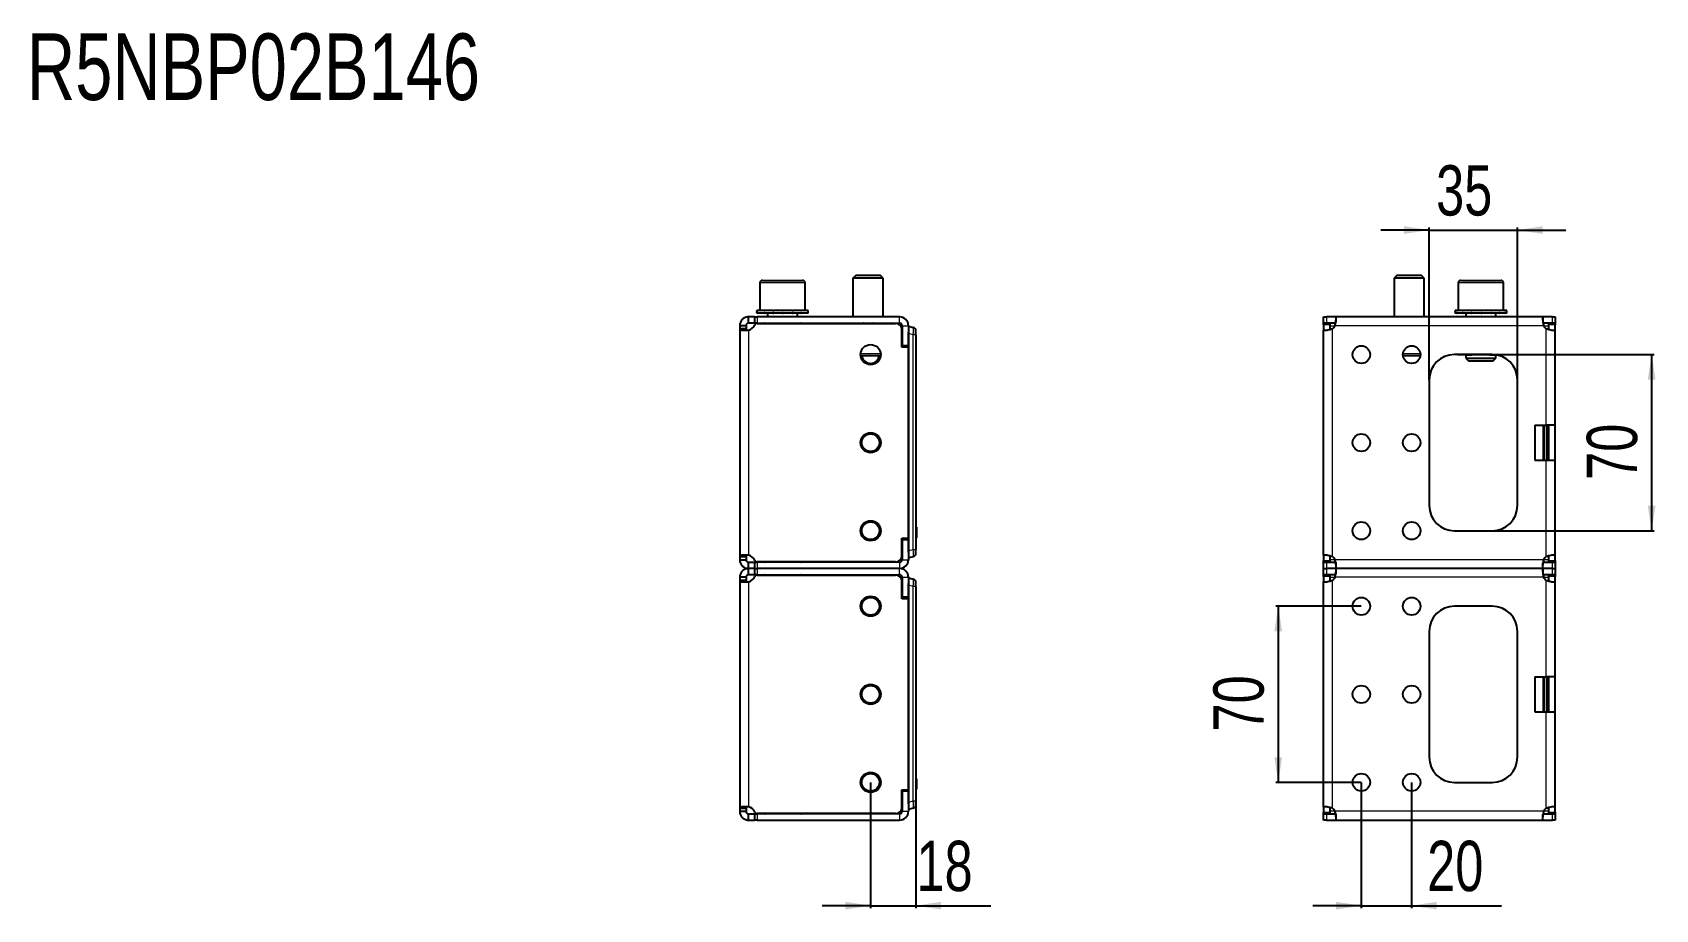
# Model space of a CAD drawing. Header units: millimetres. Extents: x 0 to 3741, y -408 to 602.
# Drawn here: x 1828 to 2473, y 254 to 602 of the extents above; entities that cross this region are included whole.
import ezdxf

# ---------------------------------------------------------------- set-up
doc = ezdxf.new("R2010")
doc.units = ezdxf.units.MM
doc.layers.add('FORMAT', color=7, linetype='Continuous')
doc.styles.add('SLDTEXTSTYLE0', font='TXT', dxfattribs={"width": 0.75})
doc.dimstyles.new('SLDDIMSTYLE0', dxfattribs={"dimtxt": 20, "dimasz": 10, "dimexe": 0, "dimexo": 0.0625, "dimgap": 5, "dimtad": 2, "dimdec": 1, "dimrnd": 1e-09, "dimzin": 12, "dimdsep": 46, "dimtxsty": 'SLDTEXTSTYLE0', "dimsah": 1, "dimcen": 0.09, "dimadec": 0, "dimazin": 3, "dimtfac": 1, "dimtofl": 0, "dimtmove": 0, "dimatfit": 3, "dimfxl": 0, "dimfrac": 2, "dimtolj": 1, "dimtzin": 12, "dimarcsym": 0})
doc.dimstyles.new('SLDDIMSTYLE1', dxfattribs={"dimtxt": 20, "dimasz": 10, "dimexe": 0, "dimexo": 0.0625, "dimgap": 5, "dimtad": 2, "dimdec": 1, "dimrnd": 1e-09, "dimzin": 12, "dimdsep": 46, "dimtxsty": 'SLDTEXTSTYLE0', "dimsah": 1, "dimcen": 0.09, "dimadec": 0, "dimazin": 3, "dimtfac": 1, "dimtmove": 0, "dimatfit": 0, "dimfxl": 0, "dimfrac": 2, "dimtolj": 1, "dimtzin": 12, "dimarcsym": 0})

# ---------------------------------------------------------------- blocks, each defined once
blk = doc.blocks.new('_D_4')
at = {"layer": 'FORMAT'}
for p, q in [((2160.97, 304.38), (2160.97, 254.38)), ((2178.97, 299.63), (2178.97, 254.38)), ((2160.97, 255.38), (2141.73, 255.38)), ((2160.97, 255.38), (2178.97, 255.38)), ((2178.97, 255.38), (2208.74, 255.38))]:
    blk.add_line(p, q, dxfattribs=at)
for points in [[(2160.97, 255.38), (2150.97, 256.92), (2150.97, 253.85)], [(2178.97, 255.38), (2188.97, 253.85), (2188.97, 256.92)]]:
    blk.add_solid(points, dxfattribs=at)
at = {"layer": 'FORMAT', "insert": (2179.19, 281.17), "char_height": 20, "attachment_point": 1, "style": 'SLDTEXTSTYLE0'}
blk.add_mtext('18', dxfattribs=at)
blk = doc.blocks.new('_D_7')
at = {"layer": 'FORMAT'}
for p, q in [((2407.93, 474.39), (2472.27, 474.39)), ((2471.27, 474.39), (2471.27, 404.39)), ((2407.93, 404.39), (2472.27, 404.39))]:
    blk.add_line(p, q, dxfattribs=at)
for points in [[(2471.27, 474.39), (2469.73, 464.39), (2472.81, 464.39)], [(2471.27, 404.39), (2472.81, 414.39), (2469.73, 414.39)]]:
    blk.add_solid(points, dxfattribs=at)
at = {"layer": 'FORMAT', "insert": (2445.49, 424.61), "char_height": 20, "attachment_point": 1, "rotation": 90, "style": 'SLDTEXTSTYLE0'}
blk.add_mtext('70', dxfattribs=at)
blk = doc.blocks.new('_D_8')
at = {"layer": 'FORMAT'}
for p, q in [((2382.92, 523.89), (2363.69, 523.89)), ((2382.92, 464.4), (2382.92, 524.89)), ((2382.92, 523.89), (2417.92, 523.89)), ((2417.92, 464.4), (2417.92, 524.89)), ((2417.92, 523.89), (2437.15, 523.89))]:
    blk.add_line(p, q, dxfattribs=at)
for points in [[(2382.92, 523.89), (2372.92, 525.43), (2372.92, 522.35)], [(2417.92, 523.89), (2427.92, 522.35), (2427.92, 525.43)]]:
    blk.add_solid(points, dxfattribs=at)
at = {"layer": 'FORMAT', "insert": (2385.64, 549.67), "char_height": 20, "attachment_point": 1, "style": 'SLDTEXTSTYLE0'}
blk.add_mtext('35', dxfattribs=at)
blk = doc.blocks.new('_D_9')
at = {"layer": 'FORMAT'}
for p, q in [((2355.92, 304.38), (2355.92, 254.38)), ((2375.92, 304.38), (2375.92, 254.38)), ((2355.92, 255.38), (2336.69, 255.38)), ((2355.92, 255.38), (2375.92, 255.38)), ((2375.92, 255.38), (2411.64, 255.38))]:
    blk.add_line(p, q, dxfattribs=at)
for points in [[(2355.92, 255.38), (2345.92, 256.92), (2345.92, 253.85)], [(2375.92, 255.38), (2385.92, 253.85), (2385.92, 256.92)]]:
    blk.add_solid(points, dxfattribs=at)
at = {"layer": 'FORMAT', "insert": (2382.08, 281.17), "char_height": 20, "attachment_point": 1, "style": 'SLDTEXTSTYLE0'}
blk.add_mtext('20', dxfattribs=at)
blk = doc.blocks.new('_D_10')
at = {"layer": 'FORMAT'}
for p, q in [((2355.91, 374.39), (2321.91, 374.39)), ((2322.91, 374.39), (2322.91, 304.39)), ((2355.91, 304.39), (2321.91, 304.39))]:
    blk.add_line(p, q, dxfattribs=at)
for points in [[(2322.91, 374.39), (2321.37, 364.39), (2324.45, 364.39)], [(2322.91, 304.39), (2324.45, 314.39), (2321.37, 314.39)]]:
    blk.add_solid(points, dxfattribs=at)
at = {"layer": 'FORMAT', "insert": (2297.13, 324.61), "char_height": 20, "attachment_point": 1, "rotation": 90, "style": 'SLDTEXTSTYLE0'}
blk.add_mtext('70', dxfattribs=at)

msp = doc.modelspace()

# ---------------------------------------------------------------- linework, layer by layer
at = {"color": 7, "linetype": 'Continuous', "lineweight": 25}
for p, q in [((2117.97, 503.89), (2133.97, 503.89)), ((2155.04, 505.89), (2153.97, 504.82)), ((2153.97, 504.82), (2153.97, 489.39)), ((2165.97, 504.82), (2153.97, 504.82)), ((2164.89, 505.89), (2155.04, 505.89)), ((2165.97, 504.82), (2164.89, 505.89)), ((2165.97, 489.39), (2165.97, 504.82)), ((2369.99, 505.89), (2368.92, 504.82)), ((2368.92, 504.82), (2368.92, 489.39)), ((2380.92, 504.82), (2368.92, 504.82)), ((2379.84, 505.89), (2369.99, 505.89)), ((2380.92, 504.82), (2379.84, 505.89)), ((2380.92, 489.39), (2380.92, 504.82)), ((2395.42, 503.89), (2403.23, 503.89)), ((2403.23, 503.89), (2411.42, 503.89)), ((2116.97, 502.89), (2116.97, 491.89)), ((2134.97, 491.89), (2134.97, 502.89)), ((2394.42, 502.89), (2394.42, 491.89)), ((2412.42, 491.89), (2412.42, 502.89)), ((2115.72, 491.89), (2115.72, 490.89)), ((2115.72, 491.89), (2115.72, 491.64)), ((2116.52, 491.89), (2115.72, 491.89)), ((2115.72, 491.89), (2115.72, 491.89)), ((2115.72, 490.89), (2115.72, 491.14)), ((2116.52, 490.89), (2115.72, 490.89)), ((2115.72, 490.89), (2115.72, 490.89)), ((2116.52, 491.89), (2116.62, 491.89)), ((2116.52, 490.89), (2116.62, 490.89)), ((2116.62, 491.89), (2116.62, 491.64)), ((2118.75, 491.89), (2116.62, 491.89)), ((2116.62, 490.89), (2116.62, 491.14)), ((2118.75, 490.89), (2116.62, 490.89)), ((2118.75, 491.89), (2118.93, 491.89)), ((2118.75, 490.89), (2118.93, 490.89)), ((2118.93, 491.89), (2118.93, 491.64)), ((2122.09, 491.89), (2118.93, 491.89)), ((2118.93, 490.89), (2118.93, 491.14)), ((2122.09, 490.89), (2118.93, 490.89)), ((2119.97, 490.89), (2119.97, 489.39)), ((2122.09, 491.89), (2122.32, 491.89)), ((2122.09, 490.89), (2122.32, 490.89)), ((2122.32, 491.89), (2122.32, 491.64)), ((2126.02, 491.89), (2122.32, 491.89)), ((2122.32, 490.89), (2122.32, 491.14)), ((2126.02, 490.89), (2122.32, 490.89)), ((2126.02, 491.89), (2126.11, 491.89)), ((2126.02, 490.89), (2126.19, 490.89)), ((2126.19, 490.89), (2126.27, 490.89)), ((2126.23, 491.89), (2126.27, 491.89)), ((2126.27, 491.89), (2126.27, 491.64)), ((2129.94, 491.89), (2126.27, 491.89)), ((2126.27, 490.89), (2126.27, 491.14)), ((2129.94, 490.89), (2126.27, 490.89)), ((2129.94, 491.89), (2130.17, 491.89)), ((2129.94, 490.89), (2130.17, 490.89)), ((2130.17, 491.89), (2130.17, 491.64)), ((2133.25, 491.89), (2130.17, 491.89)), ((2130.17, 490.89), (2130.17, 491.14)), ((2133.25, 490.89), (2130.17, 490.89)), ((2131.97, 489.39), (2131.97, 490.89)), ((2133.25, 491.89), (2133.42, 491.89)), ((2133.25, 490.89), (2133.42, 490.89)), ((2133.42, 491.89), (2133.42, 491.64)), ((2135.46, 491.89), (2133.42, 491.89)), ((2133.42, 490.89), (2133.42, 491.14)), ((2135.46, 490.89), (2133.42, 490.89)), ((2135.46, 491.89), (2135.55, 491.89)), ((2135.46, 490.89), (2135.55, 490.89)), ((2135.55, 491.89), (2135.55, 491.64)), ((2136.22, 491.89), (2135.55, 491.89)), ((2135.55, 490.89), (2135.55, 491.14)), ((2136.22, 490.89), (2135.55, 490.89)), ((2136.22, 490.89), (2136.22, 491.89)), ((2393.17, 491.89), (2393.17, 490.89)), ((2393.17, 491.89), (2393.18, 491.89)), ((2393.17, 490.89), (2393.18, 490.89)), ((2393.18, 491.89), (2393.18, 491.64)), ((2394, 491.89), (2393.18, 491.89)), ((2393.18, 490.89), (2393.18, 491.14)), ((2394, 490.89), (2393.18, 490.89)), ((2394, 491.89), (2394.11, 491.89)), ((2394, 490.89), (2394.11, 490.89)), ((2394.11, 491.89), (2394.11, 491.64)), ((2396.27, 491.89), (2394.11, 491.89)), ((2394.11, 490.89), (2394.11, 491.14)), ((2396.27, 490.89), (2394.11, 490.89)), ((2396.27, 491.89), (2396.45, 491.89)), ((2396.27, 490.89), (2396.45, 490.89)), ((2396.45, 491.89), (2396.45, 491.64)), ((2399.63, 491.89), (2396.45, 491.89)), ((2396.45, 490.89), (2396.45, 491.14)), ((2399.63, 490.89), (2396.45, 490.89)), ((2397.42, 490.89), (2397.42, 489.39)), ((2399.63, 491.89), (2399.86, 491.89)), ((2399.63, 490.89), (2399.86, 490.89)), ((2399.86, 491.89), (2399.86, 491.64)), ((2403.56, 491.89), (2399.86, 491.89)), ((2399.86, 490.89), (2399.86, 491.14)), ((2403.56, 490.89), (2399.86, 490.89)), ((2403.56, 491.89), (2403.64, 491.89)), ((2403.56, 490.89), (2403.72, 490.89)), ((2403.72, 490.89), (2403.81, 490.89)), ((2403.77, 491.89), (2403.81, 491.89)), ((2403.81, 491.89), (2403.81, 491.64)), ((2407.47, 491.89), (2403.81, 491.89)), ((2403.81, 490.89), (2403.81, 491.14)), ((2407.47, 490.89), (2403.81, 490.89)), ((2407.47, 491.89), (2407.7, 491.89)), ((2407.47, 490.89), (2407.7, 490.89)), ((2407.7, 491.89), (2407.7, 491.64)), ((2410.77, 491.89), (2407.7, 491.89)), ((2407.7, 490.89), (2407.7, 491.14)), ((2410.77, 490.89), (2407.7, 490.89)), ((2409.42, 489.39), (2409.42, 490.89)), ((2410.77, 491.89), (2410.94, 491.89)), ((2410.77, 490.89), (2410.94, 490.89)), ((2410.94, 491.89), (2410.94, 491.64)), ((2412.94, 491.89), (2410.94, 491.89)), ((2410.94, 490.89), (2410.94, 491.14)), ((2412.94, 490.89), (2410.94, 490.89)), ((2412.94, 491.89), (2413.03, 491.89)), ((2412.94, 490.89), (2413.03, 490.89)), ((2413.03, 491.89), (2413.03, 491.64)), ((2413.67, 491.89), (2413.03, 491.89)), ((2413.03, 490.89), (2413.03, 491.14)), ((2413.67, 490.89), (2413.03, 490.89)), ((2413.67, 490.89), (2413.67, 491.89)), ((2108.97, 485.89), (2108.97, 484.67)), ((2111.47, 485.89), (2108.97, 485.89)), ((2108.97, 484.67), (2108.97, 394.11)), ((2111.47, 484.67), (2108.97, 484.67)), ((2111.47, 485.89), (2111.47, 484.67)), ((2112.47, 486.89), (2112.47, 489.39)), ((2114.87, 489.39), (2112.47, 489.39)), ((2114.87, 486.89), (2112.47, 486.89)), ((2114.87, 489.39), (2114.87, 486.89)), ((2114.87, 489.39), (2115.87, 489.39)), ((2115.87, 486.89), (2114.87, 486.89)), ((2172.47, 489.39), (2115.87, 489.39)), ((2115.87, 486.89), (2172.47, 486.89)), ((2115.89, 486.79), (2170.87, 486.79)), ((2149.72, 486.89), (2149.72, 486.79)), ((2150.01, 486.89), (2150.01, 486.79)), ((2151.7, 486.89), (2151.7, 486.79)), ((2154.64, 486.89), (2154.64, 486.79)), ((2158.4, 486.89), (2158.4, 486.79)), ((2162.39, 486.89), (2162.39, 486.79)), ((2166.02, 486.89), (2166.02, 486.79)), ((2168.72, 486.89), (2168.72, 486.79)), ((2170.1, 486.89), (2170.1, 486.79)), ((2170.22, 486.79), (2170.22, 486.89)), ((2173.37, 477.29), (2173.37, 484.29)), ((2173.47, 485.89), (2173.47, 477.94)), ((2175.97, 485.89), (2175.97, 477.94)), ((2175.97, 485.64), (2176.17, 485.64)), ((2176.17, 485.64), (2177.85, 485.19)), ((2178.97, 482.29), (2178.97, 483.74)), ((2340.92, 486.89), (2340.92, 489.39)), ((2340.92, 489.39), (2342.03, 489.39)), ((2342.03, 486.89), (2340.92, 486.89)), ((2340.92, 486.89), (2340.92, 486.79)), ((2340.92, 486.79), (2343.42, 486.79)), ((2340.92, 486.18), (2340.92, 486.79)), ((2340.92, 486.18), (2340.92, 484.12)), ((2340.92, 394.67), (2340.92, 484.12)), ((2340.92, 484.12), (2342.01, 484.12)), ((2345.75, 489.39), (2342.03, 489.39)), ((2345.75, 486.89), (2342.03, 486.89)), ((2343.42, 486.79), (2343.42, 486.18)), ((2343.42, 486.18), (2343.42, 484.36)), ((2428.09, 489.39), (2345.75, 489.39)), ((2345.75, 489.39), (2345.75, 487.18)), ((2428.09, 489.39), (2428.09, 486.89)), ((2431.81, 489.39), (2428.09, 489.39)), ((2431.81, 486.89), (2428.09, 486.89)), ((2430.42, 486.79), (2432.92, 486.79)), ((2430.42, 486.18), (2430.42, 486.79)), ((2430.42, 484.34), (2430.42, 486.18)), ((2431.81, 489.39), (2432.92, 489.39)), ((2432.92, 486.89), (2431.81, 486.89)), ((2432.92, 489.39), (2432.92, 486.89)), ((2432.92, 486.79), (2432.92, 486.89)), ((2432.92, 486.79), (2432.92, 486.18)), ((2432.92, 484.12), (2432.92, 486.18)), ((2432.92, 446.39), (2432.92, 484.12)), ((2173.37, 478.87), (2173.47, 478.66)), ((2175.97, 477.29), (2173.37, 477.29)), ((2175.97, 477.94), (2173.47, 477.94)), ((2175.97, 395.92), (2175.97, 483.37)), ((2175.97, 477.29), (2175.97, 401.49)), ((2176.17, 396.54), (2176.17, 482.74)), ((2178.97, 482.29), (2178.97, 407.84)), ((2164.93, 473.89), (2157, 473.89)), ((2379.38, 473.89), (2372.45, 473.89)), ((2407.92, 474.39), (2392.92, 474.39)), ((2394.59, 474.29), (2394.57, 474.29)), ((2394.59, 474.29), (2394.59, 474.29)), ((2394.69, 474.29), (2394.59, 474.29)), ((2394.69, 474.39), (2394.69, 474.29)), ((2397.94, 474.29), (2394.69, 474.29)), ((2397.42, 474.29), (2397.42, 472.97)), ((2397.42, 472.97), (2398.49, 471.89)), ((2397.42, 472.97), (2403.28, 472.97)), ((2397.94, 474.29), (2399.84, 474.29)), ((2398.49, 471.89), (2403.3, 471.89)), ((2400.4, 474.29), (2399.84, 474.29)), ((2406.44, 474.29), (2400.4, 474.29)), ((2403.28, 472.97), (2409.42, 472.97)), ((2403.3, 471.89), (2408.34, 471.89)), ((2406.99, 474.29), (2406.44, 474.29)), ((2406.99, 474.29), (2408.89, 474.29)), ((2408.34, 471.89), (2409.42, 472.97)), ((2409.33, 474.29), (2408.89, 474.29)), ((2409.42, 472.97), (2409.42, 474.28)), ((2382.92, 464.39), (2382.92, 414.39)), ((2417.92, 414.39), (2417.92, 464.39)), ((2424.92, 446.39), (2429.42, 446.39)), ((2424.92, 446.39), (2424.92, 432.39)), ((2432.92, 446.39), (2429.42, 446.39)), ((2430.42, 432.39), (2430.42, 446.39)), ((2432.92, 432.39), (2432.92, 446.39)), ((2424.92, 432.39), (2429.42, 432.39)), ((2429.42, 432.39), (2432.92, 432.39)), ((2432.92, 394.67), (2432.92, 432.39)), ((2178.97, 407.84), (2178.97, 399.64)), ((2173.37, 401.49), (2175.97, 401.49)), ((2173.37, 394.49), (2173.37, 401.49)), ((2173.37, 400.41), (2173.47, 400.63)), ((2173.47, 400.84), (2173.47, 392.89)), ((2175.97, 400.84), (2173.47, 400.84)), ((2175.97, 400.84), (2175.97, 392.89)), ((2179.17, 405.9), (2178.97, 405.9)), ((2179.17, 405.86), (2178.97, 405.86)), ((2179.17, 405.84), (2178.97, 405.84)), ((2179.17, 401.64), (2178.97, 401.64)), ((2179.17, 401.59), (2178.97, 401.59)), ((2179.17, 405.4), (2179.17, 402.08)), ((2392.92, 404.39), (2407.92, 404.39)), ((2108.97, 394.11), (2111.47, 394.11)), ((2108.97, 394.11), (2108.97, 392.89)), ((2111.47, 394.11), (2111.47, 392.89)), ((2176.17, 393.64), (2175.97, 393.64)), ((2177.85, 394.09), (2176.17, 393.64)), ((2178.97, 399.64), (2178.97, 396.99)), ((2178.97, 395.54), (2178.97, 396.99)), ((2340.92, 394.67), (2340.92, 392.6)), ((2343.42, 394.44), (2343.42, 392.6)), ((2430.42, 392.6), (2430.42, 394.42)), ((2432.92, 394.67), (2431.82, 394.67)), ((2432.92, 392.6), (2432.92, 394.67)), ((2108.97, 392.89), (2111.47, 392.89)), ((2112.47, 389.39), (2112.47, 391.89)), ((2112.47, 391.89), (2114.87, 391.89)), ((2112.47, 386.89), (2112.47, 389.39)), ((2114.87, 389.39), (2112.47, 389.39)), ((2114.87, 391.89), (2114.87, 389.39)), ((2114.87, 391.89), (2115.87, 391.89)), ((2114.87, 389.39), (2114.87, 386.89)), ((2114.87, 389.39), (2115.87, 389.39)), ((2172.47, 391.89), (2115.87, 391.89)), ((2172.47, 389.39), (2115.87, 389.39)), ((2170.87, 391.99), (2115.89, 391.99)), ((2340.92, 391.99), (2340.92, 392.6)), ((2343.42, 391.99), (2340.92, 391.99)), ((2340.92, 391.99), (2340.92, 391.89)), ((2340.92, 389.39), (2340.92, 391.89)), ((2340.92, 391.89), (2342.03, 391.89)), ((2340.92, 386.89), (2340.92, 389.39)), ((2340.92, 389.39), (2342.03, 389.39)), ((2342.03, 391.89), (2345.75, 391.89)), ((2345.75, 389.39), (2342.03, 389.39)), ((2343.42, 392.6), (2343.42, 391.99)), ((2345.75, 391.89), (2345.75, 389.39)), ((2428.09, 389.39), (2345.75, 389.39)), ((2345.75, 389.39), (2345.75, 387.18)), ((2428.09, 391.89), (2431.81, 391.89)), ((2428.09, 389.39), (2428.09, 391.61)), ((2428.09, 389.39), (2428.09, 386.89)), ((2431.81, 389.39), (2428.09, 389.39)), ((2430.42, 391.99), (2430.42, 392.6)), ((2432.92, 391.99), (2430.42, 391.99)), ((2431.81, 391.89), (2432.92, 391.89)), ((2431.81, 389.39), (2432.92, 389.39)), ((2432.92, 392.6), (2432.92, 391.99)), ((2432.92, 391.89), (2432.92, 391.99)), ((2432.92, 391.89), (2432.92, 389.39)), ((2432.92, 389.39), (2432.92, 386.89)), ((2108.97, 385.89), (2108.97, 384.67)), ((2111.47, 385.89), (2108.97, 385.89)), ((2108.97, 384.67), (2108.97, 294.11)), ((2111.47, 384.67), (2108.97, 384.67)), ((2111.47, 385.89), (2111.47, 384.67)), ((2114.87, 386.89), (2112.47, 386.89)), ((2115.87, 386.89), (2114.87, 386.89)), ((2115.87, 386.89), (2172.47, 386.89)), ((2115.89, 386.79), (2170.87, 386.79)), ((2173.37, 377.29), (2173.37, 384.29)), ((2173.47, 385.89), (2173.47, 377.94)), ((2175.97, 385.89), (2175.97, 377.94)), ((2175.97, 385.64), (2176.17, 385.64)), ((2175.97, 295.92), (2175.97, 383.37)), ((2176.17, 385.64), (2177.85, 385.19)), ((2176.17, 296.54), (2176.17, 382.74)), ((2178.97, 382.29), (2178.97, 383.74)), ((2178.97, 382.29), (2178.97, 307.84)), ((2342.03, 386.89), (2340.92, 386.89)), ((2340.92, 386.89), (2340.92, 386.79)), ((2340.92, 386.79), (2343.42, 386.79)), ((2340.92, 386.18), (2340.92, 386.79)), ((2340.92, 386.18), (2340.92, 384.12)), ((2340.92, 294.67), (2340.92, 384.12)), ((2340.92, 384.12), (2342.01, 384.12)), ((2345.75, 386.89), (2342.03, 386.89)), ((2343.42, 386.79), (2343.42, 386.18)), ((2343.42, 386.18), (2343.42, 384.36)), ((2431.81, 386.89), (2428.09, 386.89)), ((2430.42, 386.79), (2432.92, 386.79)), ((2430.42, 386.18), (2430.42, 386.79)), ((2430.42, 384.34), (2430.42, 386.18)), ((2432.92, 386.89), (2431.81, 386.89)), ((2432.92, 386.79), (2432.92, 386.89)), ((2432.92, 386.79), (2432.92, 386.18)), ((2432.92, 384.12), (2432.92, 386.18)), ((2432.92, 346.39), (2432.92, 384.12)), ((2173.37, 378.87), (2173.47, 378.66)), ((2175.97, 377.29), (2173.37, 377.29)), ((2175.97, 377.94), (2173.47, 377.94)), ((2175.97, 377.29), (2175.97, 301.49)), ((2407.92, 374.39), (2392.92, 374.39)), ((2382.92, 364.39), (2382.92, 314.39)), ((2417.92, 314.39), (2417.92, 364.39)), ((2424.92, 346.39), (2429.42, 346.39)), ((2424.92, 346.39), (2424.92, 332.39)), ((2432.92, 346.39), (2429.42, 346.39)), ((2430.42, 332.39), (2430.42, 346.39)), ((2432.92, 332.39), (2432.92, 346.39)), ((2424.92, 332.39), (2429.42, 332.39)), ((2429.42, 332.39), (2432.92, 332.39)), ((2432.92, 294.67), (2432.92, 332.39)), ((2178.97, 307.84), (2178.97, 299.64)), ((2179.17, 305.9), (2178.97, 305.9)), ((2179.17, 305.86), (2178.97, 305.86)), ((2179.17, 305.84), (2178.97, 305.84)), ((2179.17, 305.4), (2179.17, 302.08)), ((2392.92, 304.39), (2407.92, 304.39)), ((2173.37, 301.49), (2175.97, 301.49)), ((2173.37, 294.49), (2173.37, 301.49)), ((2173.37, 300.41), (2173.47, 300.63)), ((2173.47, 300.84), (2173.47, 292.89)), ((2175.97, 300.84), (2173.47, 300.84)), ((2175.97, 300.84), (2175.97, 292.89)), ((2179.17, 301.64), (2178.97, 301.64)), ((2179.17, 301.59), (2178.97, 301.59)), ((2178.97, 299.64), (2178.97, 296.99)), ((2178.97, 295.54), (2178.97, 296.99)), ((2108.97, 294.11), (2111.47, 294.11)), ((2108.97, 294.11), (2108.97, 292.89)), ((2108.97, 292.89), (2111.47, 292.89)), ((2111.47, 294.11), (2111.47, 292.89)), ((2112.47, 289.39), (2112.47, 291.89)), ((2112.47, 291.89), (2114.87, 291.89)), ((2114.87, 291.89), (2114.87, 289.39)), ((2114.87, 291.89), (2115.87, 291.89)), ((2172.47, 291.89), (2115.87, 291.89)), ((2170.87, 291.99), (2115.89, 291.99)), ((2176.17, 293.64), (2175.97, 293.64)), ((2177.85, 294.09), (2176.17, 293.64)), ((2340.92, 294.67), (2340.92, 292.6)), ((2340.92, 291.99), (2340.92, 292.6)), ((2343.42, 291.99), (2340.92, 291.99)), ((2340.92, 291.99), (2340.92, 291.89)), ((2340.92, 289.39), (2340.92, 291.89)), ((2340.92, 291.89), (2342.03, 291.89)), ((2342.03, 291.89), (2345.75, 291.89)), ((2343.42, 294.44), (2343.42, 292.6)), ((2343.42, 292.6), (2343.42, 291.99)), ((2345.75, 291.89), (2345.75, 289.39)), ((2428.09, 291.89), (2431.81, 291.89)), ((2428.09, 289.39), (2428.09, 291.61)), ((2430.42, 292.6), (2430.42, 294.42)), ((2430.42, 291.99), (2430.42, 292.6)), ((2432.92, 291.99), (2430.42, 291.99)), ((2431.81, 291.89), (2432.92, 291.89)), ((2432.92, 294.67), (2431.82, 294.67)), ((2432.92, 292.6), (2432.92, 294.67)), ((2432.92, 292.6), (2432.92, 291.99)), ((2432.92, 291.89), (2432.92, 291.99)), ((2432.92, 291.89), (2432.92, 289.39)), ((2112.47, 289.39), (2114.87, 289.39)), ((2115.87, 289.39), (2114.87, 289.39)), ((2115.87, 289.39), (2172.47, 289.39)), ((2342.03, 289.39), (2340.92, 289.39)), ((2342.03, 289.39), (2345.75, 289.39)), ((2345.75, 289.39), (2428.09, 289.39)), ((2428.09, 289.39), (2431.81, 289.39)), ((2432.92, 289.39), (2431.81, 289.39))]:
    msp.add_line(p, q, dxfattribs=at)
at = {"color": 8, "linetype": 'Continuous', "lineweight": 18}
for p, q in [((2134.97, 502.89), (2116.97, 502.89)), ((2403.21, 502.89), (2394.42, 502.89)), ((2412.42, 502.89), (2403.21, 502.89)), ((2112.47, 484.12), (2112.47, 394.67)), ((2115.87, 489.39), (2115.87, 486.89)), ((2172.47, 486.89), (2172.47, 489.39)), ((2173.47, 485.89), (2175.97, 485.89)), ((2343.42, 486.18), (2340.92, 486.18)), ((2342.03, 489.39), (2342.03, 486.89)), ((2343.42, 485.89), (2345.5, 485.89)), ((2344.42, 394.11), (2344.42, 484.67)), ((2428.33, 485.89), (2345.5, 485.89)), ((2428.33, 485.89), (2430.42, 485.89)), ((2429.42, 446.39), (2429.42, 484.67)), ((2432.92, 486.18), (2430.42, 486.18)), ((2431.81, 486.89), (2431.81, 489.39)), ((2175.77, 477.29), (2175.77, 477.94)), ((2177.85, 482.29), (2176.17, 482.74)), ((2177.85, 396.99), (2177.85, 482.29)), ((2178.97, 482.29), (2177.85, 482.29)), ((2157, 474.89), (2164.93, 474.89)), ((2372.45, 474.89), (2379.38, 474.89)), ((2399.84, 474.39), (2399.84, 474.29)), ((2400.4, 474.39), (2400.4, 474.29)), ((2406.44, 474.39), (2406.44, 474.29)), ((2406.99, 474.39), (2406.99, 474.29)), ((2428.22, 432.39), (2428.22, 446.39)), ((2428.42, 446.39), (2428.42, 432.39)), ((2428.53, 432.39), (2428.53, 446.39)), ((2428.73, 446.39), (2428.73, 432.39)), ((2429.61, 432.39), (2429.61, 446.39)), ((2429.81, 446.39), (2429.81, 432.39)), ((2429.91, 432.39), (2429.91, 446.39)), ((2430.11, 446.39), (2430.11, 432.39)), ((2429.42, 394.11), (2429.42, 432.39)), ((2175.77, 400.84), (2175.77, 401.49)), ((2179.17, 405.4), (2178.97, 405.4)), ((2179.17, 402.08), (2178.97, 402.08)), ((2176.17, 396.54), (2177.85, 396.99)), ((2177.85, 396.99), (2178.97, 396.99)), ((2115.87, 391.89), (2115.87, 389.39)), ((2115.87, 389.39), (2115.87, 386.89)), ((2172.47, 391.89), (2172.47, 389.39)), ((2172.47, 386.89), (2172.47, 389.39)), ((2173.47, 392.89), (2175.97, 392.89)), ((2340.92, 392.6), (2343.42, 392.6)), ((2342.03, 391.89), (2342.03, 389.39)), ((2342.03, 389.39), (2342.03, 386.89)), ((2345.5, 392.89), (2343.42, 392.89)), ((2428.33, 392.89), (2345.5, 392.89)), ((2430.42, 392.89), (2428.33, 392.89)), ((2430.42, 392.6), (2432.92, 392.6)), ((2431.81, 389.39), (2431.81, 391.89)), ((2431.81, 386.89), (2431.81, 389.39)), ((2112.47, 384.12), (2112.47, 294.67)), ((2173.47, 385.89), (2175.97, 385.89)), ((2177.85, 382.29), (2176.17, 382.74)), ((2177.85, 296.99), (2177.85, 382.29)), ((2178.97, 382.29), (2177.85, 382.29)), ((2343.42, 386.18), (2340.92, 386.18)), ((2343.42, 385.89), (2345.5, 385.89)), ((2344.42, 294.11), (2344.42, 384.67)), ((2428.33, 385.89), (2345.5, 385.89)), ((2428.33, 385.89), (2430.42, 385.89)), ((2429.42, 346.39), (2429.42, 384.67)), ((2432.92, 386.18), (2430.42, 386.18)), ((2175.77, 377.29), (2175.77, 377.94)), ((2428.22, 332.39), (2428.22, 346.39)), ((2428.42, 346.39), (2428.42, 332.39)), ((2428.53, 332.39), (2428.53, 346.39)), ((2428.73, 346.39), (2428.73, 332.39)), ((2429.61, 332.39), (2429.61, 346.39)), ((2429.81, 346.39), (2429.81, 332.39)), ((2429.91, 332.39), (2429.91, 346.39)), ((2430.11, 346.39), (2430.11, 332.39)), ((2429.42, 294.11), (2429.42, 332.39)), ((2179.17, 305.4), (2178.97, 305.4)), ((2175.77, 300.84), (2175.77, 301.49)), ((2176.17, 296.54), (2177.85, 296.99)), ((2177.85, 296.99), (2178.97, 296.99)), ((2179.17, 302.08), (2178.97, 302.08)), ((2115.87, 291.89), (2115.87, 289.39)), ((2172.47, 291.89), (2172.47, 289.39)), ((2173.47, 292.89), (2175.97, 292.89)), ((2340.92, 292.6), (2343.42, 292.6)), ((2342.03, 291.89), (2342.03, 289.39)), ((2345.5, 292.89), (2343.42, 292.89)), ((2428.33, 292.89), (2345.5, 292.89)), ((2430.42, 292.89), (2428.33, 292.89)), ((2430.42, 292.6), (2432.92, 292.6)), ((2431.81, 289.39), (2431.81, 291.89))]:
    msp.add_line(p, q, dxfattribs=at)
at = {"color": 7, "linetype": 'Continuous', "lineweight": 25}
for centre, radius in [((2160.97, 474.39), 4), ((2355.92, 474.39), 3.5), ((2375.92, 474.39), 3.5), ((2160.97, 439.39), 4), ((2160.97, 439.39), 3.5), ((2355.92, 439.39), 3.5), ((2375.92, 439.39), 3.5), ((2160.97, 404.39), 4), ((2160.97, 404.39), 3.5), ((2355.92, 404.39), 3.5), ((2375.92, 404.39), 3.5), ((2160.97, 374.39), 4), ((2160.97, 374.39), 3.5), ((2355.92, 374.39), 3.5), ((2375.92, 374.39), 3.5), ((2160.97, 339.39), 4), ((2160.97, 339.39), 3.5), ((2355.92, 339.39), 3.5), ((2375.92, 339.39), 3.5), ((2160.97, 304.39), 4), ((2160.97, 304.39), 3.5), ((2355.92, 304.39), 3.5), ((2375.92, 304.39), 3.5)]:
    msp.add_circle(centre, radius, dxfattribs=at)
for centre, radius, start, end in [((2117.97, 502.89), 1, 90, 180), ((2133.97, 502.89), 1, 0, 90), ((2395.42, 502.89), 1, 90, 180), ((2411.42, 502.89), 1, 0, 90), ((2111.74, 487.54), 3.5, 281.89481, 337.11462), ((2115.89, 485.79), 1, 90, 157.11462), ((2118.62, 486.54), 0.35, 45.58469, 90), ((2133.32, 486.54), 0.35, 90, 134.41531), ((2170.87, 484.29), 2.5, 360, 90), ((2172.47, 485.89), 3.5, 360, 90), ((2172.47, 485.89), 1, 360, 90), ((2177.47, 483.74), 1.5, 0, 75), ((2342.42, 487.54), 3.5, 304.8499, 331.87293), ((2431.42, 487.54), 3.5, 208.12707, 235.1501), ((2160.97, 474.39), 3.5, 188.21321, 351.78679), ((2392.92, 464.39), 10, 90, 180), ((2407.92, 464.39), 10, 0, 90), ((2392.92, 414.39), 10, 180, 270), ((2407.92, 414.39), 10, 270, 0), ((2111.74, 391.24), 3.5, 22.88538, 78.10519), ((2170.87, 394.49), 2.5, 270, 0), ((2177.47, 395.54), 1.5, 285, 0), ((2342.42, 391.24), 3.5, 28.12707, 55.1501), ((2431.42, 391.24), 3.5, 124.8499, 151.87293), ((2115.89, 392.99), 1, 202.88538, 270), ((2118.62, 392.24), 0.35, 270, 314.41531), ((2133.32, 392.24), 0.35, 225.58469, 270), ((2172.47, 392.89), 3.5, 270, 0), ((2172.47, 392.89), 1, 270, 0), ((2172.47, 385.89), 3.5, 360, 90), ((2111.74, 387.54), 3.5, 281.89481, 337.11462), ((2115.89, 385.79), 1, 90, 157.11462), ((2118.62, 386.54), 0.35, 45.58469, 90), ((2133.32, 386.54), 0.35, 90, 134.41531), ((2170.87, 384.29), 2.5, 360, 90), ((2172.47, 385.89), 1, 360, 90), ((2177.47, 383.74), 1.5, 0, 75), ((2342.42, 387.54), 3.5, 304.8499, 331.87293), ((2431.42, 387.54), 3.5, 208.12707, 235.1501), ((2392.92, 364.39), 10, 90, 180), ((2407.92, 364.39), 10, 0, 90), ((2392.92, 314.39), 10, 180, 270), ((2407.92, 314.39), 10, 270, 0), ((2111.74, 291.24), 3.5, 22.88538, 78.10519), ((2115.89, 292.99), 1, 202.88538, 270), ((2118.62, 292.24), 0.35, 270, 314.41531), ((2133.32, 292.24), 0.35, 225.58469, 270), ((2170.87, 294.49), 2.5, 270, 0), ((2172.47, 292.89), 3.5, 270, 0), ((2172.47, 292.89), 1, 270, 0), ((2177.47, 295.54), 1.5, 285, 0), ((2342.42, 291.24), 3.5, 28.12707, 55.1501), ((2431.42, 291.24), 3.5, 124.8499, 151.87293)]:
    msp.add_arc(centre, radius, start, end, dxfattribs=at)
at = {"color": 8, "linetype": 'Continuous', "lineweight": 18}
for centre, major_axis, start_param, end_param in [((2177.47, 482.19), (0.38, 3), 4.762686, 6.266445), ((2177.47, 397.1), (-0.38, 3), 3.158333, 4.662092), ((2177.47, 382.19), (0.38, 3), 4.762686, 6.266445), ((2177.47, 297.1), (-0.38, 3), 3.158333, 4.662092)]:
    msp.add_ellipse(centre, major_axis=major_axis, ratio=0.123038, start_param=start_param, end_param=end_param, dxfattribs=at)
at = {"color": 7, "linetype": 'Continuous', "lineweight": 25}
for centre, major_axis, start_param, end_param in [((2164.57, 485.64), (11.57, -3.1), 0.067037, 0.253072), ((2164.57, 393.64), (11.57, 3.1), 6.030113, 6.216148), ((2164.57, 385.64), (11.57, -3.1), 0.067037, 0.253072), ((2164.57, 293.64), (11.57, 3.1), 6.030113, 6.216148)]:
    msp.add_ellipse(centre, major_axis=major_axis, ratio=0.250563, start_param=start_param, end_param=end_param, dxfattribs=at)
for points, knots in [([(2115.72, 491.64), (2115.72, 491.68), (2115.72, 491.75), (2115.72, 491.83), (2115.72, 491.87), (2115.72, 491.89)], [0, 0, 0, 0, 0.4999808, 0.7499881, 1, 1, 1, 1]), ([(2115.72, 490.89), (2115.72, 490.91), (2115.72, 490.95), (2115.72, 491.04), (2115.72, 491.1), (2115.72, 491.14)], [0, 0, 0, 0, 0.2501401, 0.5002802, 1, 1, 1, 1]), ([(2116.62, 491.64), (2116.6, 491.68), (2116.57, 491.75), (2116.54, 491.83), (2116.52, 491.87), (2116.52, 491.89)], [0, 0, 0, 0, 0.499981, 0.749988, 1, 1, 1, 1]), ([(2116.52, 490.89), (2116.52, 490.91), (2116.54, 490.95), (2116.57, 491.04), (2116.6, 491.1), (2116.62, 491.14)], [0, 0, 0, 0, 0.25014, 0.50028, 1, 1, 1, 1]), ([(2118.93, 491.64), (2118.9, 491.68), (2118.86, 491.75), (2118.8, 491.83), (2118.77, 491.87), (2118.75, 491.89)], [0, 0, 0, 0, 0.499981, 0.749988, 1, 1, 1, 1]), ([(2118.75, 490.89), (2118.77, 490.91), (2118.8, 490.95), (2118.86, 491.04), (2118.9, 491.1), (2118.93, 491.14)], [0, 0, 0, 0, 0.25014, 0.50028, 1, 1, 1, 1]), ([(2122.32, 491.64), (2122.28, 491.68), (2122.23, 491.75), (2122.15, 491.83), (2122.11, 491.87), (2122.09, 491.89)], [0, 0, 0, 0, 0.499981, 0.749988, 1, 1, 1, 1]), ([(2122.09, 490.89), (2122.11, 490.91), (2122.15, 490.95), (2122.23, 491.04), (2122.28, 491.1), (2122.32, 491.14)], [0, 0, 0, 0, 0.25014, 0.50028, 1, 1, 1, 1]), ([(2126.27, 491.64), (2126.23, 491.68), (2126.16, 491.75), (2126.08, 491.83), (2126.04, 491.87), (2126.02, 491.89)], [0, 0, 0, 0, 0.4999808, 0.7499881, 1, 1, 1, 1]), ([(2126.02, 490.89), (2126.04, 490.91), (2126.08, 490.95), (2126.16, 491.04), (2126.23, 491.1), (2126.27, 491.14)], [0, 0, 0, 0, 0.25014, 0.50028, 1, 1, 1, 1]), ([(2126.27, 491.64), (2126.25, 491.71), (2126.23, 491.84), (2126.2, 491.88), (2126.19, 491.89)], [0, 0, 0, 0, 0.561794, 1, 1, 1, 1]), ([(2126.27, 491.14), (2126.25, 491.07), (2126.23, 490.94), (2126.2, 490.91), (2126.19, 490.89)], [0, 0, 0, 0, 0.561794, 1, 1, 1, 1]), ([(2130.17, 491.64), (2130.13, 491.68), (2130.07, 491.75), (2129.99, 491.83), (2129.96, 491.87), (2129.94, 491.89)], [0, 0, 0, 0, 0.499981, 0.749988, 1, 1, 1, 1]), ([(2129.94, 490.89), (2129.96, 490.91), (2129.99, 490.95), (2130.07, 491.04), (2130.13, 491.1), (2130.17, 491.14)], [0, 0, 0, 0, 0.25014, 0.50028, 1, 1, 1, 1]), ([(2133.42, 491.64), (2133.4, 491.68), (2133.35, 491.75), (2133.29, 491.83), (2133.26, 491.87), (2133.25, 491.89)], [0, 0, 0, 0, 0.499981, 0.749988, 1, 1, 1, 1]), ([(2133.25, 490.89), (2133.26, 490.91), (2133.29, 490.95), (2133.35, 491.04), (2133.4, 491.1), (2133.42, 491.14)], [0, 0, 0, 0, 0.25014, 0.50028, 1, 1, 1, 1]), ([(2135.55, 491.64), (2135.53, 491.68), (2135.51, 491.75), (2135.48, 491.83), (2135.46, 491.87), (2135.46, 491.89)], [0, 0, 0, 0, 0.499981, 0.749988, 1, 1, 1, 1]), ([(2135.46, 490.89), (2135.46, 490.91), (2135.48, 490.95), (2135.51, 491.04), (2135.53, 491.1), (2135.55, 491.14)], [0, 0, 0, 0, 0.25014, 0.50028, 1, 1, 1, 1]), ([(2393.18, 491.64), (2393.17, 491.68), (2393.17, 491.75), (2393.17, 491.83), (2393.17, 491.87), (2393.17, 491.89)], [0, 0, 0, 0, 0.4999808, 0.7499881, 1, 1, 1, 1]), ([(2393.17, 490.89), (2393.17, 490.91), (2393.17, 490.95), (2393.17, 491.04), (2393.17, 491.1), (2393.18, 491.14)], [0, 0, 0, 0, 0.2501401, 0.5002802, 1, 1, 1, 1]), ([(2394.11, 491.64), (2394.09, 491.68), (2394.06, 491.75), (2394.03, 491.83), (2394.01, 491.87), (2394, 491.89)], [0, 0, 0, 0, 0.499981, 0.749988, 1, 1, 1, 1]), ([(2394, 490.89), (2394.01, 490.91), (2394.03, 490.95), (2394.06, 491.04), (2394.09, 491.1), (2394.11, 491.14)], [0, 0, 0, 0, 0.25014, 0.50028, 1, 1, 1, 1]), ([(2396.45, 491.64), (2396.42, 491.68), (2396.38, 491.75), (2396.32, 491.83), (2396.29, 491.87), (2396.27, 491.89)], [0, 0, 0, 0, 0.499981, 0.749988, 1, 1, 1, 1]), ([(2396.27, 490.89), (2396.29, 490.91), (2396.32, 490.95), (2396.38, 491.04), (2396.42, 491.1), (2396.45, 491.14)], [0, 0, 0, 0, 0.25014, 0.50028, 1, 1, 1, 1]), ([(2399.86, 491.64), (2399.82, 491.68), (2399.77, 491.75), (2399.69, 491.83), (2399.65, 491.87), (2399.63, 491.89)], [0, 0, 0, 0, 0.4999808, 0.7499881, 1, 1, 1, 1]), ([(2399.63, 490.89), (2399.65, 490.91), (2399.69, 490.95), (2399.77, 491.04), (2399.82, 491.1), (2399.86, 491.14)], [0, 0, 0, 0, 0.25014, 0.50028, 1, 1, 1, 1]), ([(2403.81, 491.64), (2403.77, 491.68), (2403.71, 491.75), (2403.63, 491.83), (2403.58, 491.87), (2403.56, 491.89)], [0, 0, 0, 0, 0.499981, 0.749988, 1, 1, 1, 1]), ([(2403.56, 490.89), (2403.58, 490.91), (2403.63, 490.95), (2403.71, 491.04), (2403.77, 491.1), (2403.81, 491.14)], [0, 0, 0, 0, 0.25014, 0.50028, 1, 1, 1, 1]), ([(2403.81, 491.64), (2403.8, 491.71), (2403.76, 491.84), (2403.73, 491.88), (2403.72, 491.89)], [0, 0, 0, 0, 0.561794, 1, 1, 1, 1]), ([(2403.81, 491.14), (2403.8, 491.07), (2403.76, 490.94), (2403.73, 490.91), (2403.72, 490.89)], [0, 0, 0, 0, 0.561794, 1, 1, 1, 1]), ([(2407.7, 491.64), (2407.66, 491.68), (2407.61, 491.75), (2407.53, 491.83), (2407.49, 491.87), (2407.47, 491.89)], [0, 0, 0, 0, 0.499981, 0.749988, 1, 1, 1, 1]), ([(2407.47, 490.89), (2407.49, 490.91), (2407.53, 490.95), (2407.61, 491.04), (2407.66, 491.1), (2407.7, 491.14)], [0, 0, 0, 0, 0.25014, 0.50028, 1, 1, 1, 1]), ([(2410.94, 491.64), (2410.91, 491.68), (2410.87, 491.75), (2410.81, 491.83), (2410.78, 491.87), (2410.77, 491.89)], [0, 0, 0, 0, 0.499981, 0.749988, 1, 1, 1, 1]), ([(2410.77, 490.89), (2410.78, 490.91), (2410.81, 490.95), (2410.87, 491.04), (2410.91, 491.1), (2410.94, 491.14)], [0, 0, 0, 0, 0.25014, 0.50028, 1, 1, 1, 1]), ([(2413.03, 491.64), (2413.02, 491.68), (2413, 491.75), (2412.97, 491.83), (2412.95, 491.87), (2412.94, 491.89)], [0, 0, 0, 0, 0.4999808, 0.7499881, 1, 1, 1, 1]), ([(2412.94, 490.89), (2412.95, 490.91), (2412.97, 490.95), (2413, 491.04), (2413.02, 491.1), (2413.03, 491.14)], [0, 0, 0, 0, 0.25014, 0.50028, 1, 1, 1, 1]), ([(2112.47, 489.39), (2112.17, 489.37), (2111.62, 489.33), (2110.72, 488.98), (2109.83, 488.31), (2109.11, 487.2), (2109.01, 486.34), (2108.97, 485.89)], [0, 0, 0, 0, 0.16069, 0.301312, 0.521951, 0.753573, 1, 1, 1, 1]), ([(2108.97, 484.67), (2109.02, 484.54), (2109.11, 484.33), (2109.68, 484.13), (2110.27, 484.06), (2110.91, 484.04), (2111.65, 484.06), (2112.19, 484.1), (2112.47, 484.12)], [0, 0, 0, 0, 0.254149, 0.448213, 0.574908, 0.708872, 0.850468, 1, 1, 1, 1]), ([(2112.47, 486.89), (2112.38, 486.89), (2112.23, 486.87), (2112.02, 486.79), (2111.85, 486.69), (2111.72, 486.57), (2111.61, 486.43), (2111.49, 486.19), (2111.48, 486.01), (2111.47, 485.89)], [0, 0, 0, 0, 0.156786, 0.290809, 0.403501, 0.497298, 0.607133, 0.726181, 1, 1, 1, 1]), ([(2111.47, 484.67), (2111.48, 484.55), (2111.5, 484.35), (2111.65, 484.14), (2111.78, 484.09), (2111.83, 484.08)], [0, 0, 0, 0, 0.488232, 0.819706, 1, 1, 1, 1]), ([(2149.97, 486.79), (2149.97, 486.8), (2149.96, 486.84), (2149.96, 486.87), (2149.95, 486.89)], [0, 0, 0, 0, 0.374848, 1, 1, 1, 1]), ([(2151.61, 486.79), (2151.6, 486.8), (2151.58, 486.84), (2151.56, 486.87), (2151.55, 486.89)], [0, 0, 0, 0, 0.374848, 1, 1, 1, 1]), ([(2154.51, 486.79), (2154.5, 486.8), (2154.48, 486.84), (2154.45, 486.87), (2154.43, 486.89)], [0, 0, 0, 0, 0.374848, 1, 1, 1, 1]), ([(2158.25, 486.79), (2158.24, 486.8), (2158.21, 486.84), (2158.17, 486.87), (2158.15, 486.89)], [0, 0, 0, 0, 0.374848, 1, 1, 1, 1]), ([(2162.25, 486.79), (2162.24, 486.8), (2162.2, 486.84), (2162.17, 486.87), (2162.15, 486.89)], [0, 0, 0, 0, 0.374848, 1, 1, 1, 1]), ([(2165.9, 486.79), (2165.89, 486.8), (2165.86, 486.84), (2165.83, 486.87), (2165.82, 486.89)], [0, 0, 0, 0, 0.374848, 1, 1, 1, 1]), ([(2168.65, 486.79), (2168.64, 486.8), (2168.62, 486.84), (2168.6, 486.87), (2168.59, 486.89)], [0, 0, 0, 0, 0.374848, 1, 1, 1, 1]), ([(2170.07, 486.79), (2170.07, 486.8), (2170.06, 486.84), (2170.06, 486.87), (2170.05, 486.89)], [0, 0, 0, 0, 0.374848, 1, 1, 1, 1]), ([(2340.92, 484.12), (2340.94, 484.1), (2340.99, 484.07), (2341.39, 484.06), (2342.1, 484.1), (2343.2, 484.31), (2344, 484.55), (2344.42, 484.67)], [0, 0, 0, 0, 0.17084, 0.319217, 0.548103, 0.767822, 1, 1, 1, 1]), ([(2345.5, 485.89), (2345.56, 486.15), (2345.66, 486.64), (2345.8, 487.46), (2345.91, 488.17), (2345.92, 488.74), (2345.9, 489.1), (2345.85, 489.34), (2345.78, 489.37), (2345.75, 489.39)], [0, 0, 0, 0, 0.144067, 0.271276, 0.474907, 0.597997, 0.726338, 0.860245, 1, 1, 1, 1]), ([(2428.09, 489.39), (2428.06, 489.37), (2428, 489.33), (2427.93, 488.98), (2427.91, 488.31), (2428.05, 487.2), (2428.23, 486.34), (2428.33, 485.89)], [0, 0, 0, 0, 0.16069, 0.301312, 0.521951, 0.753573, 1, 1, 1, 1]), ([(2429.42, 484.67), (2429.87, 484.54), (2430.68, 484.33), (2431.59, 484.13), (2432.18, 484.06), (2432.58, 484.04), (2432.86, 484.06), (2432.9, 484.1), (2432.92, 484.12)], [0, 0, 0, 0, 0.254149, 0.448213, 0.574908, 0.708872, 0.850468, 1, 1, 1, 1]), ([(2394.57, 474.29), (2394.53, 474.3), (2394.44, 474.3), (2394.31, 474.33), (2394.23, 474.38), (2394.21, 474.39)], [0, 0, 0, 0, 0.4181065, 0.8377329, 1, 1, 1, 1]), ([(2397.94, 474.29), (2397.88, 474.29), (2397.76, 474.3), (2397.7, 474.36), (2397.67, 474.39)], [0, 0, 0, 0, 0.594904, 1, 1, 1, 1]), ([(2179.17, 405.84), (2179.17, 405.83), (2179.17, 405.82), (2179.17, 405.7), (2179.17, 405.56), (2179.17, 405.45), (2179.17, 405.4)], [0, 0, 0, 0, 0.281303, 0.555629, 0.773878, 1, 1, 1, 1]), ([(2179.17, 402.08), (2179.17, 402.01), (2179.17, 401.89), (2179.17, 401.74), (2179.17, 401.65), (2179.17, 401.64), (2179.17, 401.64)], [0, 0, 0, 0, 0.285197, 0.560428, 0.777044, 1, 1, 1, 1]), ([(2112.47, 394.67), (2112.15, 394.68), (2111.56, 394.71), (2110.61, 394.72), (2109.75, 394.68), (2109.09, 394.47), (2109.01, 394.23), (2108.97, 394.11)], [0, 0, 0, 0, 0.17084, 0.319217, 0.548103, 0.767822, 1, 1, 1, 1]), ([(2111.99, 394.72), (2111.99, 394.72), (2111.92, 394.72), (2111.82, 394.71), (2111.69, 394.66), (2111.6, 394.57), (2111.49, 394.4), (2111.48, 394.23), (2111.47, 394.11)], [0, 0, 0, 0, 0.010499, 0.167595, 0.301027, 0.450649, 0.615637, 1, 1, 1, 1]), ([(2344.42, 394.11), (2343.96, 394.24), (2343.16, 394.46), (2342.25, 394.65), (2341.66, 394.72), (2341.25, 394.74), (2340.97, 394.73), (2340.94, 394.69), (2340.92, 394.67)], [0, 0, 0, 0, 0.254149, 0.448213, 0.574908, 0.708872, 0.850468, 1, 1, 1, 1]), ([(2432.92, 394.67), (2432.89, 394.68), (2432.85, 394.71), (2432.45, 394.72), (2431.73, 394.68), (2430.64, 394.47), (2429.83, 394.23), (2429.42, 394.11)], [0, 0, 0, 0, 0.17084, 0.319217, 0.548103, 0.767822, 1, 1, 1, 1]), ([(2108.97, 392.89), (2108.98, 392.63), (2109.01, 392.14), (2109.3, 391.32), (2109.76, 390.61), (2110.39, 390.05), (2111, 389.69), (2111.71, 389.44), (2112.21, 389.41), (2112.47, 389.39)], [0, 0, 0, 0, 0.144067, 0.271276, 0.474907, 0.597997, 0.726338, 0.860245, 1, 1, 1, 1]), ([(2112.47, 389.39), (2112.17, 389.37), (2111.62, 389.33), (2110.72, 388.98), (2109.83, 388.31), (2109.11, 387.2), (2109.01, 386.34), (2108.97, 385.89)], [0, 0, 0, 0, 0.16069, 0.301312, 0.521951, 0.753573, 1, 1, 1, 1]), ([(2111.47, 392.89), (2111.48, 392.75), (2111.5, 392.56), (2111.63, 392.34), (2111.73, 392.2), (2111.87, 392.08), (2112.05, 391.97), (2112.25, 391.9), (2112.39, 391.9), (2112.47, 391.89)], [0, 0, 0, 0, 0.294103, 0.406373, 0.497014, 0.611853, 0.731691, 0.860101, 1, 1, 1, 1]), ([(2345.75, 389.39), (2345.78, 389.41), (2345.84, 389.45), (2345.9, 389.81), (2345.93, 390.47), (2345.79, 391.58), (2345.6, 392.45), (2345.5, 392.89)], [0, 0, 0, 0, 0.16069, 0.301312, 0.521951, 0.753573, 1, 1, 1, 1]), ([(2345.5, 385.89), (2345.56, 386.15), (2345.66, 386.64), (2345.8, 387.46), (2345.91, 388.17), (2345.92, 388.74), (2345.9, 389.1), (2345.85, 389.34), (2345.78, 389.37), (2345.75, 389.39)], [0, 0, 0, 0, 0.144067, 0.271276, 0.474907, 0.597997, 0.726338, 0.860245, 1, 1, 1, 1]), ([(2428.33, 392.89), (2428.28, 392.63), (2428.18, 392.14), (2428.03, 391.32), (2427.93, 390.61), (2427.91, 390.05), (2427.93, 389.69), (2427.99, 389.44), (2428.05, 389.41), (2428.09, 389.39)], [0, 0, 0, 0, 0.144067, 0.271276, 0.474907, 0.597997, 0.726338, 0.860245, 1, 1, 1, 1]), ([(2428.09, 389.39), (2428.06, 389.37), (2428, 389.33), (2427.93, 388.98), (2427.91, 388.31), (2428.05, 387.2), (2428.23, 386.34), (2428.33, 385.89)], [0, 0, 0, 0, 0.16069, 0.301312, 0.521951, 0.753573, 1, 1, 1, 1]), ([(2108.97, 384.67), (2109.02, 384.54), (2109.11, 384.33), (2109.68, 384.13), (2110.27, 384.06), (2110.91, 384.04), (2111.65, 384.06), (2112.19, 384.1), (2112.47, 384.12)], [0, 0, 0, 0, 0.2541487, 0.4482127, 0.5749082, 0.7088724, 0.8504677, 1, 1, 1, 1]), ([(2112.47, 386.89), (2112.38, 386.89), (2112.23, 386.87), (2112.02, 386.79), (2111.85, 386.69), (2111.72, 386.57), (2111.61, 386.43), (2111.49, 386.19), (2111.48, 386.01), (2111.47, 385.89)], [0, 0, 0, 0, 0.156786, 0.290809, 0.403501, 0.497298, 0.607133, 0.726181, 1, 1, 1, 1]), ([(2111.47, 384.67), (2111.48, 384.55), (2111.5, 384.35), (2111.65, 384.14), (2111.78, 384.09), (2111.83, 384.08)], [0, 0, 0, 0, 0.488232, 0.819706, 1, 1, 1, 1]), ([(2340.92, 384.12), (2340.94, 384.1), (2340.99, 384.07), (2341.39, 384.06), (2342.1, 384.1), (2343.2, 384.31), (2344, 384.55), (2344.42, 384.67)], [0, 0, 0, 0, 0.1708405, 0.3192172, 0.5481031, 0.7678223, 1, 1, 1, 1]), ([(2429.42, 384.67), (2429.87, 384.54), (2430.68, 384.33), (2431.59, 384.13), (2432.18, 384.06), (2432.58, 384.04), (2432.86, 384.06), (2432.9, 384.1), (2432.92, 384.12)], [0, 0, 0, 0, 0.2541487, 0.4482127, 0.5749082, 0.7088724, 0.8504677, 1, 1, 1, 1]), ([(2179.17, 305.84), (2179.17, 305.83), (2179.17, 305.82), (2179.17, 305.7), (2179.17, 305.56), (2179.17, 305.45), (2179.17, 305.4)], [0, 0, 0, 0, 0.281303, 0.555629, 0.773878, 1, 1, 1, 1]), ([(2179.17, 302.08), (2179.17, 302.01), (2179.17, 301.89), (2179.17, 301.74), (2179.17, 301.65), (2179.17, 301.64), (2179.17, 301.64)], [0, 0, 0, 0, 0.285197, 0.560428, 0.777044, 1, 1, 1, 1]), ([(2112.47, 294.67), (2112.15, 294.68), (2111.56, 294.71), (2110.61, 294.72), (2109.75, 294.68), (2109.09, 294.47), (2109.01, 294.23), (2108.97, 294.11)], [0, 0, 0, 0, 0.1708405, 0.3192172, 0.5481031, 0.7678223, 1, 1, 1, 1]), ([(2108.97, 292.89), (2108.98, 292.63), (2109.01, 292.14), (2109.3, 291.32), (2109.76, 290.61), (2110.39, 290.05), (2111, 289.69), (2111.71, 289.44), (2112.21, 289.41), (2112.47, 289.39)], [0, 0, 0, 0, 0.144067, 0.271276, 0.474907, 0.597997, 0.726338, 0.860245, 1, 1, 1, 1]), ([(2111.99, 294.72), (2111.99, 294.72), (2111.92, 294.72), (2111.82, 294.71), (2111.69, 294.66), (2111.6, 294.57), (2111.49, 294.4), (2111.48, 294.23), (2111.47, 294.11)], [0, 0, 0, 0, 0.010499, 0.167595, 0.301027, 0.450649, 0.615637, 1, 1, 1, 1]), ([(2111.47, 292.89), (2111.48, 292.75), (2111.5, 292.56), (2111.63, 292.34), (2111.73, 292.2), (2111.87, 292.08), (2112.05, 291.97), (2112.25, 291.9), (2112.39, 291.9), (2112.47, 291.89)], [0, 0, 0, 0, 0.294103, 0.406373, 0.497014, 0.611853, 0.731691, 0.860101, 1, 1, 1, 1]), ([(2344.42, 294.11), (2343.96, 294.24), (2343.16, 294.46), (2342.25, 294.65), (2341.66, 294.72), (2341.25, 294.74), (2340.97, 294.73), (2340.94, 294.69), (2340.92, 294.67)], [0, 0, 0, 0, 0.254149, 0.448213, 0.574908, 0.708872, 0.850468, 1, 1, 1, 1]), ([(2345.75, 289.39), (2345.78, 289.41), (2345.84, 289.45), (2345.9, 289.81), (2345.93, 290.47), (2345.79, 291.58), (2345.6, 292.45), (2345.5, 292.89)], [0, 0, 0, 0, 0.16069, 0.301312, 0.521951, 0.753573, 1, 1, 1, 1]), ([(2428.33, 292.89), (2428.28, 292.63), (2428.18, 292.14), (2428.03, 291.32), (2427.93, 290.61), (2427.91, 290.05), (2427.93, 289.69), (2427.99, 289.44), (2428.05, 289.41), (2428.09, 289.39)], [0, 0, 0, 0, 0.144067, 0.271276, 0.474907, 0.597997, 0.726338, 0.860245, 1, 1, 1, 1]), ([(2432.92, 294.67), (2432.89, 294.68), (2432.85, 294.71), (2432.45, 294.72), (2431.73, 294.68), (2430.64, 294.47), (2429.83, 294.23), (2429.42, 294.11)], [0, 0, 0, 0, 0.17084, 0.319217, 0.548103, 0.767822, 1, 1, 1, 1])]:
    msp.add_open_spline(points, degree=3, knots=knots, dxfattribs=at)

# ---------------------------------------------------------------- texts
at = {"layer": 'FORMAT', "insert": (1825.8, 602.03), "char_height": 26.4583, "attachment_point": 1, "style": 'SLDTEXTSTYLE0'}
msp.add_mtext('R5NBP02B146', dxfattribs=at)

# ---------------------------------------------------------------- dimensions: what is measured, and where the dimension line sits
at = {"layer": 'FORMAT'}
for base, p1, p2, picture, middle in [((2417.92, 523.89), (2382.92, 464.39), (2417.92, 464.39), '_D_8', (2400.42, 523.89)), ((2178.97, 255.38), (2160.97, 304.39), (2178.97, 299.64), '_D_4', (2193.97, 255.38))]:
    dim = msp.add_linear_dim(base=base, p1=p1, p2=p2, dimstyle='SLDDIMSTYLE1', dxfattribs=at)
    dim.commit()
    dim.dimension.update_dxf_attribs({"geometry": picture, "text_midpoint": middle, "dimtype": 160})
for base, p1, p2, angle, dimstyle, picture, middle in [((2471.27, 404.39), (2407.92, 474.39), (2407.92, 404.39), 90, 'SLDDIMSTYLE0', '_D_7', (2471.27, 439.39)), ((2322.91, 304.39), (2355.92, 374.39), (2355.92, 304.39), 90, 'SLDDIMSTYLE0', '_D_10', (2322.91, 339.39)), ((2375.92, 255.38), (2355.92, 304.39), (2375.92, 304.39), 0, 'SLDDIMSTYLE1', '_D_9', (2396.86, 255.38))]:
    dim = msp.add_linear_dim(base=base, p1=p1, p2=p2, angle=angle, dimstyle=dimstyle, dxfattribs=at)
    dim.commit()
    dim.dimension.update_dxf_attribs({"geometry": picture, "text_midpoint": middle, "dimtype": 160})

doc.saveas('drawing.dxf')
